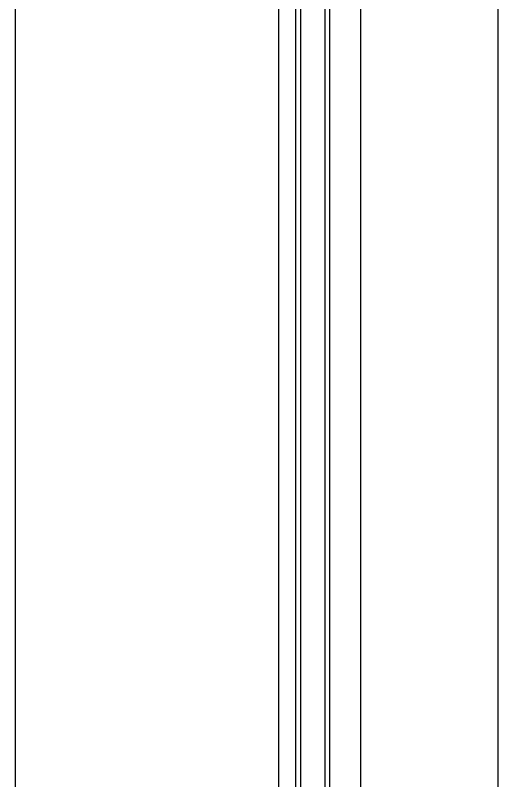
# Model space of a CAD drawing. Header units: millimetres. Extents: x 3633 to 4629, y 3430 to 3787.
# Drawn here: x 4158.711 to 4160.911, y 3617.27 to 3620.758 of the extents above; entities that cross this region are included whole.
import ezdxf

# ---------------------------------------------------------------- set-up
doc = ezdxf.new("R2010")
doc.units = ezdxf.units.MM

# ---------------------------------------------------------------- blocks, each defined once
blk = doc.blocks.new('A$C19EF2607')
at = {"color": 0}
for p, q in [((20506.79, 15724.79), (20506.79, 13955.39)), ((20946.79, 15724.75), (20946.79, 13974.89)), ((20762.8, 14057.35), (20762.8, 15628.82)), ((20766.8, 15628.82), (20766.8, 14070.39)), ((20789.52, 14070.2), (20789.52, 15628.82)), ((20793.52, 15628.82), (20793.52, 14070.39))]:
    blk.add_line(p, q, dxfattribs=at)
at = {"color": 0, "transparency": 33554687}
for p, q in [((20746.79, 15694.63), (20746.79, 14087.15)), ((20821.79, 15560.63), (20821.79, 14060.16))]:
    blk.add_line(p, q, dxfattribs=at)

msp = doc.modelspace()

# ---------------------------------------------------------------- block references
at = {"color": 0, "xscale": 0.005, "yscale": 0.005, "zscale": 0.005}
msp.add_blockref('A$C19EF2607', (4056.1775, 3545.6218), dxfattribs=at)

doc.saveas('drawing.dxf')
